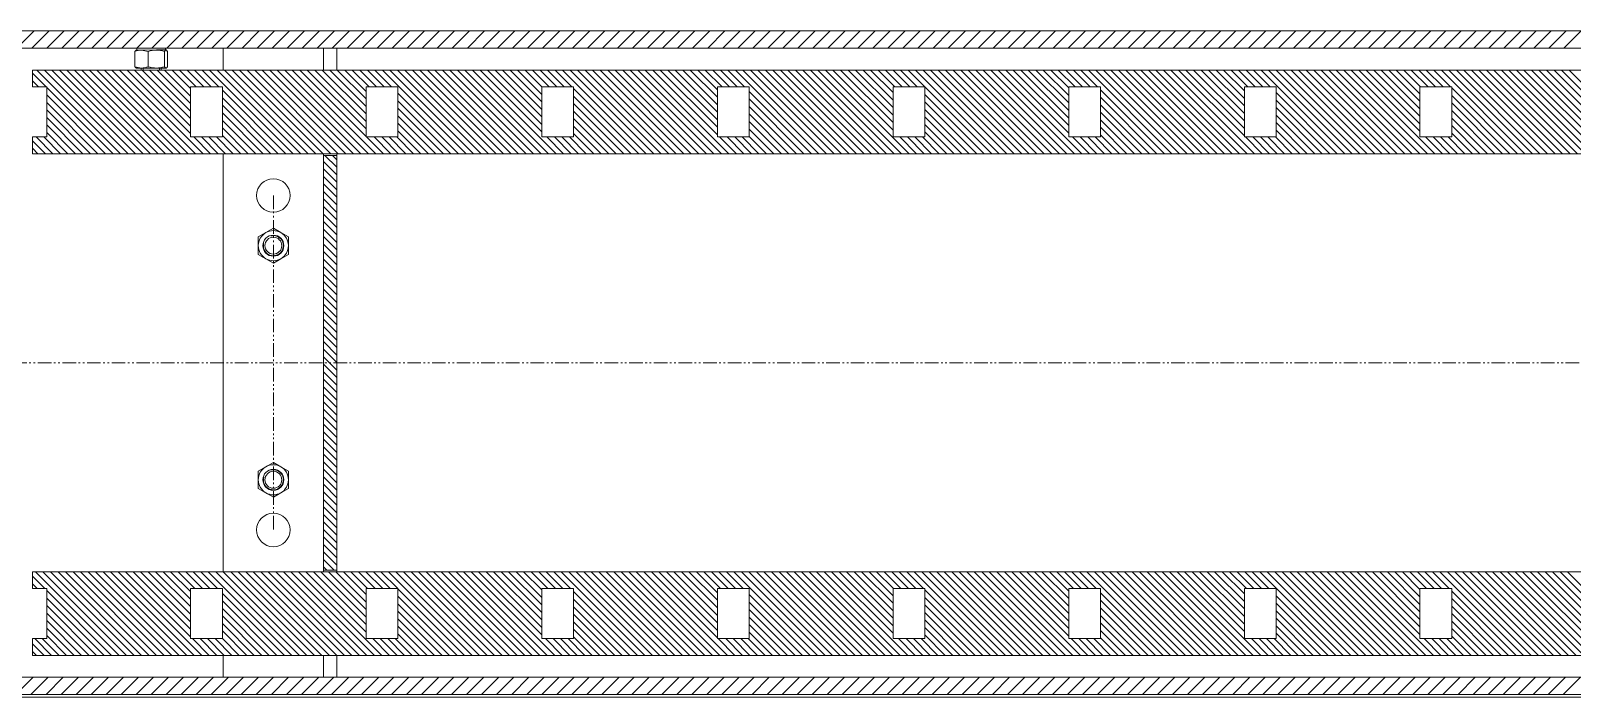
# Model space of a CAD drawing. Header units: millimetres. Extents: x 2179 to 44859, y 3478 to 159868.
# Drawn here: x 33066 to 33988, y 137388 to 137787 of the extents above; entities that cross this region are included whole.
import ezdxf

# ---------------------------------------------------------------- set-up
doc = ezdxf.new("R2010")
doc.units = ezdxf.units.MM
doc.linetypes.add('IMPORT-PHANTOM2', pattern=[14.732, 8.128, -1.524, 1.016, -1.524, 1.016, -1.524])
for name, color, linetype, lineweight in [('0-1', 7, 'IMPORT-PHANTOM2', 9), ('0-2', 7, 'Continuous', 9), ('2966-1_navrh dispozice stroju-HK_dwg-1', 7, 'Continuous', 9)]:
    doc.layers.add(name, color=color, linetype=linetype, lineweight=lineweight)

# ---------------------------------------------------------------- blocks, each defined once
blk = doc.blocks.new('2966-1_navrh dispozice stroju-HK_dwg__X1516-903091-1NP _ stroje - KOTVÍCÍ BODY')
at = {"layer": '0-2'}
for p, q in [((-14351.43, 17834.04), (-14361.78, 17844.39)), ((-14351.43, 17825.06), (-14361.78, 17835.41)), ((-14351.43, 17816.08), (-14361.78, 17826.43)), ((-14351.43, 17807.1), (-14361.78, 17817.45)), ((-14351.43, 17798.12), (-14361.78, 17808.47)), ((-14351.43, 17789.14), (-14361.78, 17799.49)), ((-14351.43, 17780.16), (-14361.78, 17790.51)), ((-14351.43, 17771.18), (-14361.78, 17781.53)), ((-14351.43, 17762.2), (-14361.78, 17772.55)), ((-14351.43, 17753.22), (-14361.78, 17763.57)), ((-14351.43, 17744.24), (-14361.78, 17754.59)), ((-14351.43, 17735.26), (-14361.78, 17745.61)), ((-14351.43, 17726.28), (-14361.78, 17736.63)), ((-14351.43, 17717.3), (-14361.78, 17727.65)), ((-14351.43, 17708.32), (-14361.78, 17718.67)), ((-14351.43, 17699.34), (-14361.78, 17709.69)), ((-14351.43, 17690.36), (-14361.78, 17700.71)), ((-14351.43, 17681.38), (-14361.78, 17691.73)), ((-14351.43, 17672.4), (-14361.78, 17682.75)), ((-14351.43, 17663.42), (-14361.78, 17673.77)), ((-14351.43, 17654.44), (-14361.78, 17664.79)), ((-14351.43, 17645.46), (-14361.78, 17655.81)), ((-14351.43, 17636.47), (-14361.78, 17646.82)), ((-14351.43, 17627.49), (-14361.78, 17637.84)), ((-14351.43, 17618.51), (-14361.78, 17628.86)), ((-14351.43, 17609.53), (-14361.78, 17619.88)), ((-14351.43, 17600.55), (-14361.78, 17610.9)), ((-14351.43, 17591.57), (-14361.78, 17601.92)), ((-14351.43, 17582.59), (-14361.78, 17592.94)), ((-14351.43, 17573.61), (-14361.78, 17583.96)), ((-14351.43, 17564.63), (-14361.78, 17574.98)), ((-14351.43, 17555.65), (-14361.78, 17566)), ((-14351.43, 17546.67), (-14361.78, 17557.02)), ((-14351.43, 17537.69), (-14361.78, 17548.04)), ((-14351.43, 17528.71), (-14361.78, 17539.06)), ((-14351.43, 17519.73), (-14361.78, 17530.08)), ((-14351.43, 17510.75), (-14361.78, 17521.1)), ((-14351.43, 17501.77), (-14361.78, 17512.12)), ((-14351.43, 17492.79), (-14361.78, 17503.14)), ((-14351.43, 17483.81), (-14361.78, 17494.16)), ((-14351.43, 17474.83), (-14361.78, 17485.18)), ((-14351.43, 17465.85), (-14361.78, 17476.2)), ((-14351.43, 17456.87), (-14361.78, 17467.22)), ((-14351.43, 17447.89), (-14361.78, 17458.24)), ((-14351.43, 17438.91), (-14361.78, 17449.26)), ((-14351.43, 17429.93), (-14361.78, 17440.28)), ((-14351.43, 17420.95), (-14361.78, 17431.3)), ((-14351.43, 17411.97), (-14361.78, 17422.32)), ((-14351.43, 17402.99), (-14361.78, 17413.34)), ((-14351.43, 17394.01), (-14361.78, 17404.36)), ((-14351.43, 17385.03), (-14361.78, 17395.38)), ((-14351.43, 17376.05), (-14361.78, 17386.4)), ((-14351.43, 17367.07), (-14361.78, 17377.42)), ((-14351.43, 17358.09), (-14361.78, 17368.44)), ((-14351.43, 17349.11), (-14361.78, 17359.46)), ((-14351.43, 17340.13), (-14361.78, 17350.48)), ((-14351.43, 17331.15), (-14361.78, 17341.5)), ((-14351.43, 17322.17), (-14361.78, 17332.52)), ((-14351.43, 17313.19), (-14361.78, 17323.54)), ((-14351.43, 17304.21), (-14361.78, 17314.56)), ((-14351.43, 17295.23), (-14361.78, 17305.58)), ((-14351.43, 17286.24), (-14361.78, 17296.59)), ((-14351.43, 17277.26), (-14361.78, 17287.61)), ((-14351.43, 17268.28), (-14361.78, 17278.63)), ((-14351.43, 17259.3), (-14361.78, 17269.65)), ((-14351.43, 17250.32), (-14361.78, 17260.67)), ((-14351.43, 17241.34), (-14361.78, 17251.69)), ((-14351.43, 17232.36), (-14361.78, 17242.71)), ((-14351.43, 17223.38), (-14361.78, 17233.73)), ((-14351.43, 17214.4), (-14361.78, 17224.75)), ((-14351.43, 17205.42), (-14361.78, 17215.77)), ((-14351.43, 17196.44), (-14361.78, 17206.79)), ((-14351.43, 17187.46), (-14361.78, 17197.81)), ((-14351.43, 17178.48), (-14361.78, 17188.83)), ((-14351.43, 17169.5), (-14361.78, 17179.85)), ((-14351.43, 17160.52), (-14361.78, 17170.87)), ((-14351.43, 17151.54), (-14361.78, 17161.89)), ((-14351.43, 17142.56), (-14361.78, 17152.91)), ((-14351.43, 17133.58), (-14361.78, 17143.93)), ((-14351.43, 17124.6), (-14361.78, 17134.95)), ((-14351.43, 17115.62), (-14361.78, 17125.97)), ((-14351.43, 17106.64), (-14361.78, 17116.99)), ((-14351.43, 17097.66), (-14361.78, 17108.01)), ((-14351.43, 17088.68), (-14361.78, 17099.03)), ((-14351.43, 17079.7), (-14361.78, 17090.05)), ((-14351.43, 17070.72), (-14361.78, 17081.07)), ((-14351.43, 17061.74), (-14361.78, 17072.09)), ((-14351.43, 17052.76), (-14361.78, 17063.11)), ((-14351.43, 17043.78), (-14361.78, 17054.13)), ((-14351.43, 17034.8), (-14361.78, 17045.15)), ((-14351.43, 17025.82), (-14361.78, 17036.17)), ((-14351.43, 17016.84), (-14361.78, 17027.19)), ((-14351.43, 17007.86), (-14361.78, 17018.21)), ((-14351.43, 16998.88), (-14361.78, 17009.23)), ((-14351.43, 16989.9), (-14361.78, 17000.25)), ((-14351.43, 16980.92), (-14361.78, 16991.27)), ((-14351.43, 16971.94), (-14361.78, 16982.29)), ((-14351.43, 16962.96), (-14361.78, 16973.31)), ((-14351.43, 16953.98), (-14361.78, 16964.33)), ((-14351.43, 16945), (-14361.78, 16955.35)), ((-14351.43, 16936.01), (-14361.78, 16946.36)), ((-14351.43, 16927.03), (-14361.78, 16937.38)), ((-14351.43, 16918.05), (-14361.78, 16928.4)), ((-14351.43, 16909.07), (-14361.78, 16919.42))]:
    blk.add_line(p, q, dxfattribs=at)
blk = doc.blocks.new('2966-1_navrh dispozice stroju-HK_dwg__X1517-903092-1NP _ stroje - KOTVÍCÍ BODY')
at = {"layer": '0-2'}
for p, q in [((-14738.02, 17834.48), (-14748.37, 17844.83)), ((-14738.02, 17825.5), (-14748.37, 17835.85)), ((-14738.02, 17816.52), (-14748.37, 17826.87)), ((-14738.02, 17807.54), (-14748.37, 17817.89)), ((-14738.02, 17798.56), (-14748.37, 17808.91)), ((-14738.02, 17789.58), (-14748.37, 17799.93)), ((-14738.02, 17780.6), (-14748.37, 17790.95)), ((-14738.02, 17771.61), (-14748.37, 17781.96)), ((-14738.02, 17762.63), (-14748.37, 17772.98)), ((-14738.02, 17753.65), (-14748.37, 17764)), ((-14738.02, 17744.67), (-14748.37, 17755.02)), ((-14738.02, 17735.69), (-14748.37, 17746.04)), ((-14738.02, 17726.71), (-14748.37, 17737.06)), ((-14738.02, 17717.73), (-14748.37, 17728.08)), ((-14738.02, 17708.75), (-14748.37, 17719.1)), ((-14738.02, 17699.77), (-14748.37, 17710.12)), ((-14738.02, 17690.79), (-14748.37, 17701.14)), ((-14738.02, 17681.81), (-14748.37, 17692.16)), ((-14738.02, 17672.83), (-14748.37, 17683.18)), ((-14738.02, 17663.85), (-14748.37, 17674.2)), ((-14738.02, 17654.87), (-14748.37, 17665.22)), ((-14738.02, 17645.89), (-14748.37, 17656.24)), ((-14738.02, 17636.91), (-14748.37, 17647.26)), ((-14738.02, 17627.93), (-14748.37, 17638.28)), ((-14738.02, 17618.95), (-14748.37, 17629.3)), ((-14738.02, 17609.97), (-14748.37, 17620.32)), ((-14738.02, 17600.99), (-14748.37, 17611.34)), ((-14738.02, 17592.01), (-14748.37, 17602.36)), ((-14738.02, 17583.03), (-14748.37, 17593.38)), ((-14738.02, 17574.05), (-14748.37, 17584.4)), ((-14738.02, 17565.07), (-14748.37, 17575.42)), ((-14738.02, 17556.09), (-14748.37, 17566.44)), ((-14738.02, 17547.11), (-14748.37, 17557.46)), ((-14738.02, 17538.13), (-14748.37, 17548.48)), ((-14738.02, 17529.15), (-14748.37, 17539.5)), ((-14738.02, 17520.17), (-14748.37, 17530.52)), ((-14738.02, 17511.19), (-14748.37, 17521.54)), ((-14738.02, 17502.21), (-14748.37, 17512.56)), ((-14738.02, 17493.23), (-14748.37, 17503.58)), ((-14738.02, 17484.25), (-14748.37, 17494.6)), ((-14738.02, 17475.27), (-14748.37, 17485.62)), ((-14738.02, 17466.29), (-14748.37, 17476.64)), ((-14738.02, 17457.31), (-14748.37, 17467.66)), ((-14738.02, 17448.33), (-14748.37, 17458.68)), ((-14738.02, 17439.35), (-14748.37, 17449.7)), ((-14738.02, 17430.37), (-14748.37, 17440.72)), ((-14738.02, 17421.38), (-14748.37, 17431.73)), ((-14738.02, 17412.4), (-14748.37, 17422.75)), ((-14738.02, 17403.42), (-14748.37, 17413.77)), ((-14738.02, 17394.44), (-14748.37, 17404.79)), ((-14738.02, 17385.46), (-14748.37, 17395.81)), ((-14738.02, 17376.48), (-14748.37, 17386.83)), ((-14738.02, 17367.5), (-14748.37, 17377.85)), ((-14738.02, 17358.52), (-14748.37, 17368.87)), ((-14738.02, 17349.54), (-14748.37, 17359.89)), ((-14738.02, 17340.56), (-14748.37, 17350.91)), ((-14738.02, 17331.58), (-14748.37, 17341.93)), ((-14738.02, 17322.6), (-14748.37, 17332.95)), ((-14738.02, 17313.62), (-14748.37, 17323.97)), ((-14738.02, 17304.64), (-14748.37, 17314.99)), ((-14738.02, 17295.66), (-14748.37, 17306.01)), ((-14738.02, 17286.68), (-14748.37, 17297.03)), ((-14738.02, 17277.7), (-14748.37, 17288.05)), ((-14738.02, 17268.72), (-14748.37, 17279.07)), ((-14738.02, 17259.74), (-14748.37, 17270.09)), ((-14738.02, 17250.76), (-14748.37, 17261.11)), ((-14738.02, 17241.78), (-14748.37, 17252.13)), ((-14738.02, 17232.8), (-14748.37, 17243.15)), ((-14738.02, 17223.82), (-14748.37, 17234.17)), ((-14738.02, 17214.84), (-14748.37, 17225.19)), ((-14738.02, 17205.86), (-14748.37, 17216.21)), ((-14738.02, 17196.88), (-14748.37, 17207.23)), ((-14738.02, 17187.9), (-14748.37, 17198.25)), ((-14738.02, 17178.92), (-14748.37, 17189.27)), ((-14738.02, 17169.94), (-14748.37, 17180.29)), ((-14738.02, 17160.96), (-14748.37, 17171.31)), ((-14738.02, 17151.98), (-14748.37, 17162.33)), ((-14738.02, 17143), (-14748.37, 17153.35)), ((-14738.02, 17134.02), (-14748.37, 17144.37)), ((-14738.02, 17125.04), (-14748.37, 17135.39)), ((-14738.02, 17116.06), (-14748.37, 17126.41)), ((-14738.02, 17107.08), (-14748.37, 17117.43)), ((-14738.02, 17098.1), (-14748.37, 17108.45)), ((-14738.02, 17089.12), (-14748.37, 17099.47)), ((-14738.02, 17080.14), (-14748.37, 17090.49)), ((-14738.02, 17071.15), (-14748.37, 17081.5)), ((-14738.02, 17062.17), (-14748.37, 17072.52)), ((-14738.02, 17053.19), (-14748.37, 17063.54)), ((-14738.02, 17044.21), (-14748.37, 17054.56)), ((-14738.02, 17035.23), (-14748.37, 17045.58)), ((-14738.02, 17026.25), (-14748.37, 17036.6)), ((-14738.02, 17017.27), (-14748.37, 17027.62)), ((-14738.02, 17008.29), (-14748.37, 17018.64)), ((-14738.02, 16999.31), (-14748.37, 17009.66)), ((-14738.02, 16990.33), (-14748.37, 17000.68)), ((-14738.02, 16981.35), (-14748.37, 16991.7)), ((-14738.02, 16972.37), (-14748.37, 16982.72)), ((-14738.02, 16963.39), (-14748.37, 16973.74)), ((-14738.02, 16954.41), (-14748.37, 16964.76)), ((-14738.02, 16945.43), (-14748.37, 16955.78)), ((-14738.02, 16936.45), (-14748.37, 16946.8)), ((-14738.02, 16927.47), (-14748.37, 16937.82)), ((-14738.02, 16918.49), (-14748.37, 16928.84)), ((-14738.02, 16909.51), (-14748.37, 16919.86))]:
    blk.add_line(p, q, dxfattribs=at)
blk = doc.blocks.new('2966-1_navrh dispozice stroju-HK_dwg__X1521-903096-1NP _ stroje - KOTVÍCÍ BODY')
at = {"layer": '0-2'}
for p, q in [((-14673.9, 17098.29), (-14671.25, 17100.95)), ((-14673.9, 17093.8), (-14666.76, 17100.95)), ((-14670.27, 17092.95), (-14662.27, 17100.95)), ((-14665.78, 17092.95), (-14657.78, 17100.95)), ((-14661.29, 17092.95), (-14653.29, 17100.95)), ((-14656.8, 17092.95), (-14648.8, 17100.95)), ((-14652.3, 17092.95), (-14644.3, 17100.95)), ((-14647.81, 17092.95), (-14639.81, 17100.95)), ((-14643.32, 17092.95), (-14635.32, 17100.95)), ((-14638.83, 17092.95), (-14630.83, 17100.95)), ((-14634.34, 17092.95), (-14626.34, 17100.95)), ((-14629.85, 17092.95), (-14621.85, 17100.95)), ((-14625.36, 17092.95), (-14617.36, 17100.95)), ((-14620.87, 17092.95), (-14612.87, 17100.95)), ((-14616.38, 17092.95), (-14608.38, 17100.95)), ((-14611.89, 17092.95), (-14603.89, 17100.95)), ((-14607.4, 17092.95), (-14599.4, 17100.95)), ((-14602.91, 17092.95), (-14594.91, 17100.95)), ((-14598.42, 17092.95), (-14590.42, 17100.95)), ((-14593.93, 17092.95), (-14585.93, 17100.95)), ((-14589.44, 17092.95), (-14581.44, 17100.95)), ((-14584.95, 17092.95), (-14576.95, 17100.95)), ((-14580.46, 17092.95), (-14572.46, 17100.95)), ((-14575.97, 17092.95), (-14567.97, 17100.95)), ((-14571.48, 17092.95), (-14563.48, 17100.95)), ((-14566.99, 17092.95), (-14558.99, 17100.95)), ((-14562.5, 17092.95), (-14554.5, 17100.95)), ((-14558.01, 17092.95), (-14550.01, 17100.95)), ((-14553.52, 17092.95), (-14545.52, 17100.95)), ((-14549.03, 17092.95), (-14541.03, 17100.95)), ((-14544.54, 17092.95), (-14536.54, 17100.95)), ((-14540.05, 17092.95), (-14532.05, 17100.95)), ((-14535.56, 17092.95), (-14527.56, 17100.95)), ((-14531.07, 17092.95), (-14523.07, 17100.95)), ((-14526.58, 17092.95), (-14518.58, 17100.95)), ((-14522.09, 17092.95), (-14514.09, 17100.95)), ((-14517.6, 17092.95), (-14509.6, 17100.95)), ((-14513.11, 17092.95), (-14505.11, 17100.95)), ((-14508.62, 17092.95), (-14500.62, 17100.95)), ((-14504.13, 17092.95), (-14496.13, 17100.95)), ((-14499.64, 17092.95), (-14491.64, 17100.95)), ((-14495.15, 17092.95), (-14487.15, 17100.95)), ((-14490.66, 17092.95), (-14482.66, 17100.95)), ((-14486.17, 17092.95), (-14478.17, 17100.95)), ((-14481.68, 17092.95), (-14473.68, 17100.95)), ((-14477.19, 17092.95), (-14469.19, 17100.95)), ((-14472.7, 17092.95), (-14464.7, 17100.95)), ((-14468.21, 17092.95), (-14460.21, 17100.95)), ((-14463.72, 17092.95), (-14455.72, 17100.95)), ((-14459.23, 17092.95), (-14451.23, 17100.95)), ((-14454.74, 17092.95), (-14446.74, 17100.95)), ((-14450.25, 17092.95), (-14442.25, 17100.95)), ((-14445.76, 17092.95), (-14437.76, 17100.95)), ((-14441.27, 17092.95), (-14433.27, 17100.95)), ((-14436.78, 17092.95), (-14428.78, 17100.95)), ((-14432.29, 17092.95), (-14425.9, 17099.34)), ((-14427.8, 17092.95), (-14425.9, 17094.85))]:
    blk.add_line(p, q, dxfattribs=at)
blk = doc.blocks.new('2966-1_navrh dispozice stroju-HK_dwg__X1528-903103-1NP _ stroje - KOTVÍCÍ BODY')
at = {"layer": '0-2'}
for p, q in [((-14424.9, 17809.78), (-14374.9, 17859.78)), ((-14424.9, 17805.29), (-14374.9, 17855.29)), ((-14424.9, 17836.72), (-14408.17, 17853.45)), ((-14424.9, 17832.23), (-14403.68, 17853.45)), ((-14424.9, 17827.74), (-14399.19, 17853.45)), ((-14424.9, 17823.25), (-14394.7, 17853.45)), ((-14424.9, 17818.76), (-14390.21, 17853.45)), ((-14424.9, 17814.27), (-14385.72, 17853.45)), ((-14424.9, 17800.8), (-14374.9, 17850.8)), ((-14424.9, 17796.31), (-14374.9, 17846.31)), ((-14424.9, 17791.82), (-14374.9, 17841.82)), ((-14424.9, 17787.33), (-14374.9, 17837.33)), ((-14424.9, 17782.84), (-14374.9, 17832.84)), ((-14424.9, 17778.35), (-14374.9, 17828.35)), ((-14424.9, 17773.86), (-14374.9, 17823.86)), ((-14424.9, 17769.36), (-14374.9, 17819.36)), ((-14424.9, 17764.87), (-14374.9, 17814.87)), ((-14424.9, 17760.38), (-14374.9, 17810.38)), ((-14413.35, 17767.45), (-14374.9, 17805.89)), ((-14408.86, 17767.45), (-14374.9, 17801.4)), ((-14404.37, 17767.45), (-14374.9, 17796.91)), ((-14399.88, 17767.45), (-14374.9, 17792.42)), ((-14395.39, 17767.45), (-14374.9, 17787.93)), ((-14390.9, 17767.45), (-14374.9, 17783.44)), ((-14386.41, 17767.45), (-14374.9, 17778.95)), ((-14384.9, 17764.46), (-14374.9, 17774.46)), ((-14384.9, 17759.97), (-14374.9, 17769.97)), ((-14424.9, 17755.89), (-14414.9, 17765.89)), ((-14424.9, 17751.4), (-14414.9, 17761.4)), ((-14384.9, 17755.48), (-14374.9, 17765.48)), ((-14384.9, 17750.99), (-14374.9, 17760.99)), ((-14424.9, 17746.91), (-14414.9, 17756.91)), ((-14424.9, 17706.5), (-14374.9, 17756.5)), ((-14424.9, 17742.42), (-14414.9, 17752.42)), ((-14424.9, 17702.01), (-14374.9, 17752.01)), ((-14424.9, 17737.93), (-14414.39, 17748.45)), ((-14424.9, 17733.44), (-14409.9, 17748.45)), ((-14424.9, 17728.95), (-14405.41, 17748.45)), ((-14424.9, 17724.46), (-14400.92, 17748.45)), ((-14424.9, 17719.97), (-14396.43, 17748.45)), ((-14424.9, 17715.48), (-14391.94, 17748.45)), ((-14424.9, 17710.99), (-14387.45, 17748.45)), ((-14424.9, 17697.52), (-14374.9, 17747.52)), ((-14424.9, 17693.03), (-14374.9, 17743.03)), ((-14424.9, 17688.54), (-14374.9, 17738.54)), ((-14424.9, 17684.05), (-14374.9, 17734.05)), ((-14424.9, 17679.56), (-14374.9, 17729.56)), ((-14424.9, 17675.07), (-14374.9, 17725.07)), ((-14424.9, 17670.58), (-14374.9, 17720.58)), ((-14424.9, 17666.09), (-14374.9, 17716.09)), ((-14424.9, 17661.6), (-14374.9, 17711.6)), ((-14424.9, 17657.11), (-14374.9, 17707.11)), ((-14424.9, 17652.62), (-14374.9, 17702.62)), ((-14410.58, 17662.45), (-14374.9, 17698.13)), ((-14406.09, 17662.45), (-14374.9, 17693.64)), ((-14401.6, 17662.45), (-14374.9, 17689.15)), ((-14397.11, 17662.45), (-14374.9, 17684.66)), ((-14392.62, 17662.45), (-14374.9, 17680.17)), ((-14388.13, 17662.45), (-14374.9, 17675.68)), ((-14384.9, 17661.19), (-14374.9, 17671.19)), ((-14384.9, 17656.7), (-14374.9, 17666.7)), ((-14424.9, 17648.13), (-14414.9, 17658.13)), ((-14384.9, 17652.21), (-14374.9, 17662.21)), ((-14384.9, 17647.72), (-14374.9, 17657.72)), ((-14424.9, 17643.64), (-14414.9, 17653.64)), ((-14424.9, 17603.23), (-14374.9, 17653.23)), ((-14424.9, 17639.15), (-14414.9, 17649.15)), ((-14424.9, 17598.74), (-14374.9, 17648.74)), ((-14424.9, 17634.66), (-14414.9, 17644.66)), ((-14424.9, 17594.25), (-14374.9, 17644.25)), ((-14424.9, 17630.17), (-14411.62, 17643.45)), ((-14424.9, 17625.68), (-14407.13, 17643.45)), ((-14424.9, 17621.19), (-14402.64, 17643.45)), ((-14424.9, 17616.7), (-14398.15, 17643.45)), ((-14424.9, 17612.21), (-14393.66, 17643.45)), ((-14424.9, 17607.72), (-14389.17, 17643.45)), ((-14424.9, 17589.76), (-14374.9, 17639.76)), ((-14424.9, 17585.27), (-14374.9, 17635.27)), ((-14424.9, 17580.78), (-14374.9, 17630.78)), ((-14424.9, 17576.29), (-14374.9, 17626.29)), ((-14424.9, 17571.8), (-14374.9, 17621.8)), ((-14424.9, 17567.31), (-14374.9, 17617.31)), ((-14424.9, 17562.82), (-14374.9, 17612.82)), ((-14424.9, 17558.33), (-14374.9, 17608.33)), ((-14424.9, 17553.84), (-14374.9, 17603.84)), ((-14424.9, 17549.35), (-14374.9, 17599.35)), ((-14412.31, 17557.45), (-14374.9, 17594.86)), ((-14407.82, 17557.45), (-14374.9, 17590.37)), ((-14403.33, 17557.45), (-14374.9, 17585.88)), ((-14398.84, 17557.45), (-14374.9, 17581.39)), ((-14394.35, 17557.45), (-14374.9, 17576.9)), ((-14389.86, 17557.45), (-14374.9, 17572.41)), ((-14385.37, 17557.45), (-14374.9, 17567.92)), ((-14424.9, 17544.86), (-14414.9, 17554.86)), ((-14384.9, 17553.43), (-14374.9, 17563.43)), ((-14384.9, 17548.94), (-14374.9, 17558.94)), ((-14384.9, 17544.45), (-14374.9, 17554.45)), ((-14424.9, 17540.37), (-14414.9, 17550.37)), ((-14424.9, 17535.88), (-14414.9, 17545.88)), ((-14424.9, 17495.47), (-14374.9, 17545.47)), ((-14384.9, 17539.96), (-14374.9, 17549.96)), ((-14424.9, 17531.39), (-14414.9, 17541.39)), ((-14424.9, 17490.98), (-14374.9, 17540.98)), ((-14424.9, 17526.9), (-14413.35, 17538.45)), ((-14424.9, 17522.41), (-14408.86, 17538.45)), ((-14424.9, 17517.92), (-14404.37, 17538.45)), ((-14424.9, 17513.43), (-14399.88, 17538.45)), ((-14424.9, 17508.94), (-14395.39, 17538.45)), ((-14424.9, 17504.45), (-14390.9, 17538.45)), ((-14424.9, 17499.96), (-14386.41, 17538.45)), ((-14424.9, 17486.49), (-14374.9, 17536.49)), ((-14424.9, 17482), (-14374.9, 17532)), ((-14424.9, 17477.51), (-14374.9, 17527.51)), ((-14424.9, 17473.02), (-14374.9, 17523.02)), ((-14424.9, 17468.53), (-14374.9, 17518.53)), ((-14424.9, 17464.04), (-14374.9, 17514.04)), ((-14424.9, 17459.55), (-14374.9, 17509.55)), ((-14424.9, 17455.06), (-14374.9, 17505.06)), ((-14424.9, 17450.57), (-14374.9, 17500.57)), ((-14424.9, 17446.08), (-14374.9, 17496.08)), ((-14414.04, 17452.45), (-14374.9, 17491.59)), ((-14409.55, 17452.45), (-14374.9, 17487.1)), ((-14405.06, 17452.45), (-14374.9, 17482.61)), ((-14400.57, 17452.45), (-14374.9, 17478.12)), ((-14396.08, 17452.45), (-14374.9, 17473.63)), ((-14391.59, 17452.45), (-14374.9, 17469.14)), ((-14387.1, 17452.45), (-14374.9, 17464.64)), ((-14384.9, 17450.15), (-14374.9, 17460.15)), ((-14384.9, 17445.66), (-14374.9, 17455.66)), ((-14424.9, 17441.59), (-14414.9, 17451.59)), ((-14424.9, 17437.1), (-14414.9, 17447.1)), ((-14384.9, 17441.17), (-14374.9, 17451.17)), ((-14384.9, 17436.68), (-14374.9, 17446.68)), ((-14424.9, 17432.61), (-14414.9, 17442.61)), ((-14424.9, 17392.19), (-14374.9, 17442.19)), ((-14424.9, 17428.12), (-14414.9, 17438.12)), ((-14424.9, 17387.7), (-14374.9, 17437.7)), ((-14424.9, 17423.63), (-14414.9, 17433.63)), ((-14424.9, 17419.14), (-14410.59, 17433.45)), ((-14424.9, 17414.64), (-14406.1, 17433.45)), ((-14424.9, 17410.15), (-14401.61, 17433.45)), ((-14424.9, 17405.66), (-14397.12, 17433.45)), ((-14424.9, 17401.17), (-14392.63, 17433.45)), ((-14424.9, 17396.68), (-14388.14, 17433.45)), ((-14424.9, 17383.21), (-14374.9, 17433.21)), ((-14424.9, 17378.72), (-14374.9, 17428.72)), ((-14424.9, 17374.23), (-14374.9, 17424.23)), ((-14424.9, 17369.74), (-14374.9, 17419.74)), ((-14424.9, 17365.25), (-14374.9, 17415.25)), ((-14424.9, 17360.76), (-14374.9, 17410.76)), ((-14424.9, 17356.27), (-14374.9, 17406.27)), ((-14424.9, 17351.78), (-14374.9, 17401.78)), ((-14424.9, 17347.29), (-14374.9, 17397.29)), ((-14424.9, 17342.8), (-14374.9, 17392.8)), ((-14424.9, 17338.31), (-14374.9, 17388.31)), ((-14411.28, 17347.45), (-14374.9, 17383.82)), ((-14406.79, 17347.45), (-14374.9, 17379.33)), ((-14402.3, 17347.45), (-14374.9, 17374.84)), ((-14397.8, 17347.45), (-14374.9, 17370.35)), ((-14393.31, 17347.45), (-14374.9, 17365.86)), ((-14388.82, 17347.45), (-14374.9, 17361.37)), ((-14384.9, 17346.88), (-14374.9, 17356.88)), ((-14384.9, 17342.39), (-14374.9, 17352.39)), ((-14424.9, 17333.82), (-14414.9, 17343.82)), ((-14384.9, 17337.9), (-14374.9, 17347.9)), ((-14384.9, 17333.41), (-14374.9, 17343.41)), ((-14424.9, 17329.33), (-14414.9, 17339.33)), ((-14424.9, 17324.84), (-14414.9, 17334.84)), ((-14424.9, 17284.43), (-14374.9, 17334.43)), ((-14384.9, 17328.92), (-14374.9, 17338.92)), ((-14424.9, 17320.35), (-14414.9, 17330.35)), ((-14424.9, 17279.94), (-14374.9, 17329.94)), ((-14424.9, 17315.86), (-14412.31, 17328.45)), ((-14424.9, 17311.37), (-14407.82, 17328.45)), ((-14424.9, 17306.88), (-14403.33, 17328.45)), ((-14424.9, 17302.39), (-14398.84, 17328.45)), ((-14424.9, 17297.9), (-14394.35, 17328.45)), ((-14424.9, 17293.41), (-14389.86, 17328.45)), ((-14424.9, 17288.92), (-14385.37, 17328.45)), ((-14424.9, 17275.45), (-14374.9, 17325.45)), ((-14424.9, 17270.96), (-14374.9, 17320.96)), ((-14424.9, 17266.47), (-14374.9, 17316.47)), ((-14424.9, 17261.98), (-14374.9, 17311.98)), ((-14424.9, 17257.49), (-14374.9, 17307.49)), ((-14424.9, 17253), (-14374.9, 17303)), ((-14424.9, 17248.51), (-14374.9, 17298.51)), ((-14424.9, 17244.02), (-14374.9, 17294.02)), ((-14424.9, 17239.53), (-14374.9, 17289.53)), ((-14424.9, 17235.04), (-14374.9, 17285.04)), ((-14413, 17242.45), (-14374.9, 17280.55)), ((-14408.51, 17242.45), (-14374.9, 17276.06)), ((-14404.02, 17242.45), (-14374.9, 17271.57)), ((-14399.53, 17242.45), (-14374.9, 17267.08)), ((-14395.04, 17242.45), (-14374.9, 17262.59)), ((-14390.55, 17242.45), (-14374.9, 17258.1)), ((-14386.06, 17242.45), (-14374.9, 17253.61)), ((-14384.9, 17239.12), (-14374.9, 17249.12)), ((-14384.9, 17234.63), (-14374.9, 17244.63)), ((-14424.9, 17230.55), (-14414.9, 17240.55)), ((-14424.9, 17226.06), (-14414.9, 17236.06)), ((-14384.9, 17230.14), (-14374.9, 17240.14)), ((-14384.9, 17225.65), (-14374.9, 17235.65)), ((-14424.9, 17221.57), (-14414.9, 17231.57)), ((-14424.9, 17181.16), (-14374.9, 17231.16)), ((-14424.9, 17217.08), (-14414.9, 17227.08)), ((-14424.9, 17176.67), (-14374.9, 17226.67)), ((-14424.9, 17212.59), (-14414.04, 17223.45)), ((-14424.9, 17208.1), (-14409.55, 17223.45)), ((-14424.9, 17203.61), (-14405.06, 17223.45)), ((-14424.9, 17199.12), (-14400.57, 17223.45)), ((-14424.9, 17194.63), (-14396.08, 17223.45)), ((-14424.9, 17190.14), (-14391.59, 17223.45)), ((-14424.9, 17185.65), (-14387.1, 17223.45)), ((-14424.9, 17172.18), (-14374.9, 17222.18)), ((-14424.9, 17167.69), (-14374.9, 17217.69)), ((-14424.9, 17163.2), (-14374.9, 17213.2)), ((-14424.9, 17158.71), (-14374.9, 17208.71)), ((-14424.9, 17154.22), (-14374.9, 17204.22)), ((-14424.9, 17149.73), (-14374.9, 17199.73)), ((-14424.9, 17145.24), (-14374.9, 17195.24)), ((-14424.9, 17140.75), (-14374.9, 17190.75)), ((-14424.9, 17136.26), (-14374.9, 17186.26)), ((-14424.9, 17131.77), (-14374.9, 17181.77)), ((-14414.73, 17137.45), (-14374.9, 17177.28)), ((-14410.24, 17137.45), (-14374.9, 17172.79)), ((-14405.75, 17137.45), (-14374.9, 17168.3)), ((-14401.26, 17137.45), (-14374.9, 17163.81)), ((-14396.77, 17137.45), (-14374.9, 17159.32)), ((-14392.28, 17137.45), (-14374.9, 17154.83)), ((-14387.79, 17137.45), (-14374.9, 17150.34)), ((-14384.9, 17135.85), (-14374.9, 17145.85)), ((-14384.9, 17131.36), (-14374.9, 17141.36)), ((-14424.9, 17127.28), (-14414.9, 17137.28)), ((-14424.9, 17122.79), (-14414.9, 17132.79)), ((-14384.9, 17126.87), (-14374.9, 17136.87)), ((-14384.9, 17122.38), (-14374.9, 17132.38)), ((-14424.9, 17118.3), (-14414.9, 17128.3)), ((-14424.9, 17077.89), (-14374.9, 17127.89)), ((-14424.9, 17113.81), (-14414.9, 17123.81)), ((-14424.9, 17073.4), (-14374.9, 17123.4)), ((-14424.9, 17109.32), (-14414.9, 17119.32)), ((-14424.9, 17068.91), (-14374.9, 17118.91)), ((-14424.9, 17104.83), (-14411.28, 17118.45)), ((-14424.9, 17100.34), (-14406.79, 17118.45)), ((-14424.9, 17095.85), (-14402.3, 17118.45)), ((-14424.9, 17091.36), (-14397.81, 17118.45)), ((-14424.9, 17086.87), (-14393.32, 17118.45)), ((-14424.9, 17082.38), (-14388.83, 17118.45)), ((-14424.9, 17064.41), (-14374.9, 17114.41)), ((-14424.9, 17059.92), (-14374.9, 17109.92)), ((-14424.9, 17055.43), (-14374.9, 17105.43)), ((-14424.9, 17050.94), (-14374.9, 17100.94)), ((-14424.9, 17046.45), (-14374.9, 17096.45)), ((-14424.9, 17041.96), (-14374.9, 17091.96)), ((-14424.9, 17037.47), (-14374.9, 17087.47)), ((-14424.9, 17032.98), (-14374.9, 17082.98)), ((-14424.9, 17028.49), (-14374.9, 17078.49)), ((-14424.9, 17024), (-14374.9, 17074)), ((-14411.97, 17032.45), (-14374.9, 17069.51)), ((-14407.48, 17032.45), (-14374.9, 17065.02)), ((-14402.99, 17032.45), (-14374.9, 17060.53)), ((-14398.5, 17032.45), (-14374.9, 17056.04)), ((-14394.01, 17032.45), (-14374.9, 17051.55)), ((-14389.52, 17032.45), (-14374.9, 17047.06)), ((-14385.03, 17032.45), (-14374.9, 17042.57)), ((-14424.9, 17019.51), (-14414.9, 17029.51)), ((-14384.9, 17028.08), (-14374.9, 17038.08)), ((-14384.9, 17023.59), (-14374.9, 17033.59)), ((-14384.9, 17019.1), (-14374.9, 17029.1)), ((-14424.9, 17015.02), (-14414.9, 17025.02)), ((-14424.9, 17010.53), (-14414.9, 17020.53)), ((-14424.9, 16970.12), (-14374.9, 17020.12)), ((-14384.9, 17014.61), (-14374.9, 17024.61)), ((-14424.9, 17006.04), (-14414.9, 17016.04)), ((-14424.9, 16965.63), (-14374.9, 17015.63)), ((-14424.9, 17001.55), (-14413.01, 17013.45)), ((-14424.9, 16997.06), (-14408.52, 17013.45)), ((-14424.9, 16992.57), (-14404.03, 17013.45)), ((-14424.9, 16988.08), (-14399.54, 17013.45)), ((-14424.9, 16983.59), (-14395.05, 17013.45)), ((-14424.9, 16979.1), (-14390.56, 17013.45)), ((-14424.9, 16974.61), (-14386.07, 17013.45)), ((-14424.9, 16961.14), (-14374.9, 17011.14)), ((-14424.9, 16956.65), (-14374.9, 17006.65)), ((-14424.9, 16952.16), (-14374.9, 17002.16)), ((-14424.9, 16947.67), (-14374.9, 16997.67)), ((-14424.9, 16943.18), (-14374.9, 16993.18)), ((-14424.9, 16938.69), (-14374.9, 16988.69)), ((-14424.9, 16934.2), (-14374.9, 16984.2)), ((-14424.9, 16929.71), (-14374.9, 16979.71)), ((-14424.9, 16925.22), (-14374.9, 16975.22)), ((-14424.9, 16920.73), (-14374.9, 16970.73)), ((-14413.69, 16927.45), (-14374.9, 16966.24)), ((-14409.2, 16927.45), (-14374.9, 16961.75)), ((-14404.71, 16927.45), (-14374.9, 16957.26)), ((-14400.22, 16927.45), (-14374.9, 16952.77)), ((-14395.73, 16927.45), (-14374.9, 16948.28)), ((-14391.24, 16927.45), (-14374.9, 16943.79)), ((-14386.75, 16927.45), (-14374.9, 16939.3)), ((-14384.9, 16924.81), (-14374.9, 16934.81)), ((-14384.9, 16920.32), (-14374.9, 16930.32)), ((-14422.19, 16918.95), (-14414.9, 16926.24)), ((-14417.7, 16918.95), (-14414.9, 16921.75)), ((-14381.78, 16918.95), (-14374.9, 16925.83)), ((-14377.29, 16918.95), (-14374.9, 16921.34))]:
    blk.add_line(p, q, dxfattribs=at)
blk = doc.blocks.new('2966-1_navrh dispozice stroju-HK_dwg__X1530-903105-1NP _ stroje - KOTVÍCÍ BODY')
at = {"layer": '0-2'}
for p, q in [((-14724.9, 17810.61), (-14674.9, 17860.61)), ((-14724.9, 17806.12), (-14674.9, 17856.12)), ((-14724.9, 17837.56), (-14709.01, 17853.45)), ((-14724.9, 17833.07), (-14704.52, 17853.45)), ((-14724.9, 17828.58), (-14700.03, 17853.45)), ((-14724.9, 17824.09), (-14695.54, 17853.45)), ((-14724.9, 17819.59), (-14691.05, 17853.45)), ((-14724.9, 17815.1), (-14686.56, 17853.45)), ((-14724.9, 17801.63), (-14674.9, 17851.63)), ((-14724.9, 17797.14), (-14674.9, 17847.14)), ((-14724.9, 17792.65), (-14674.9, 17842.65)), ((-14724.9, 17788.16), (-14674.9, 17838.16)), ((-14724.9, 17783.67), (-14674.9, 17833.67)), ((-14724.9, 17779.18), (-14674.9, 17829.18)), ((-14724.9, 17774.69), (-14674.9, 17824.69)), ((-14724.9, 17770.2), (-14674.9, 17820.2)), ((-14724.9, 17765.71), (-14674.9, 17815.71)), ((-14724.9, 17761.22), (-14674.9, 17811.22)), ((-14714.19, 17767.45), (-14674.9, 17806.73)), ((-14709.7, 17767.45), (-14674.9, 17802.24)), ((-14705.21, 17767.45), (-14674.9, 17797.75)), ((-14700.72, 17767.45), (-14674.9, 17793.26)), ((-14696.23, 17767.45), (-14674.9, 17788.77)), ((-14691.74, 17767.45), (-14674.9, 17784.28)), ((-14687.25, 17767.45), (-14674.9, 17779.79)), ((-14724.9, 17756.73), (-14714.9, 17766.73)), ((-14684.9, 17765.3), (-14674.9, 17775.3)), ((-14684.9, 17760.81), (-14674.9, 17770.81)), ((-14684.9, 17756.32), (-14674.9, 17766.32)), ((-14724.9, 17752.24), (-14714.9, 17762.24)), ((-14724.9, 17747.75), (-14714.9, 17757.75)), ((-14724.9, 17707.34), (-14674.9, 17757.34)), ((-14684.9, 17751.83), (-14674.9, 17761.83)), ((-14724.9, 17743.26), (-14714.9, 17753.26)), ((-14724.9, 17702.85), (-14674.9, 17752.85)), ((-14724.9, 17738.77), (-14714.9, 17748.77)), ((-14724.9, 17734.28), (-14710.74, 17748.45)), ((-14724.9, 17729.79), (-14706.25, 17748.45)), ((-14724.9, 17725.3), (-14701.76, 17748.45)), ((-14724.9, 17720.81), (-14697.26, 17748.45)), ((-14724.9, 17716.32), (-14692.77, 17748.45)), ((-14724.9, 17711.83), (-14688.28, 17748.45)), ((-14724.9, 17698.36), (-14674.9, 17748.36)), ((-14724.9, 17693.87), (-14674.9, 17743.87)), ((-14724.9, 17689.38), (-14674.9, 17739.38)), ((-14724.9, 17684.89), (-14674.9, 17734.89)), ((-14724.9, 17680.4), (-14674.9, 17730.4)), ((-14724.9, 17675.91), (-14674.9, 17725.91)), ((-14724.9, 17671.42), (-14674.9, 17721.42)), ((-14724.9, 17666.93), (-14674.9, 17716.93)), ((-14724.9, 17662.44), (-14674.9, 17712.44)), ((-14724.9, 17657.95), (-14674.9, 17707.95)), ((-14724.9, 17653.46), (-14674.9, 17703.46)), ((-14711.42, 17662.45), (-14674.9, 17698.97)), ((-14706.93, 17662.45), (-14674.9, 17694.48)), ((-14702.44, 17662.45), (-14674.9, 17689.99)), ((-14697.95, 17662.45), (-14674.9, 17685.5)), ((-14693.46, 17662.45), (-14674.9, 17681.01)), ((-14688.97, 17662.45), (-14674.9, 17676.52)), ((-14684.9, 17662.03), (-14674.9, 17672.03)), ((-14684.9, 17657.54), (-14674.9, 17667.54)), ((-14724.9, 17648.97), (-14714.9, 17658.97)), ((-14684.9, 17653.05), (-14674.9, 17663.05)), ((-14684.9, 17648.56), (-14674.9, 17658.56)), ((-14724.9, 17644.48), (-14714.9, 17654.48)), ((-14724.9, 17639.99), (-14714.9, 17649.99)), ((-14724.9, 17599.58), (-14674.9, 17649.58)), ((-14684.9, 17644.07), (-14674.9, 17654.07)), ((-14724.9, 17635.5), (-14714.9, 17645.5)), ((-14724.9, 17595.09), (-14674.9, 17645.09)), ((-14724.9, 17631.01), (-14712.46, 17643.45)), ((-14724.9, 17626.52), (-14707.97, 17643.45)), ((-14724.9, 17622.03), (-14703.48, 17643.45)), ((-14724.9, 17617.54), (-14698.99, 17643.45)), ((-14724.9, 17613.05), (-14694.5, 17643.45)), ((-14724.9, 17608.56), (-14690.01, 17643.45)), ((-14724.9, 17604.07), (-14685.52, 17643.45)), ((-14724.9, 17590.6), (-14674.9, 17640.6)), ((-14724.9, 17586.11), (-14674.9, 17636.11)), ((-14724.9, 17581.62), (-14674.9, 17631.62)), ((-14724.9, 17577.13), (-14674.9, 17627.13)), ((-14724.9, 17572.64), (-14674.9, 17622.64)), ((-14724.9, 17568.15), (-14674.9, 17618.15)), ((-14724.9, 17563.66), (-14674.9, 17613.66)), ((-14724.9, 17559.17), (-14674.9, 17609.17)), ((-14724.9, 17554.68), (-14674.9, 17604.68)), ((-14724.9, 17550.19), (-14674.9, 17600.19)), ((-14713.15, 17557.45), (-14674.9, 17595.7)), ((-14708.66, 17557.45), (-14674.9, 17591.21)), ((-14704.17, 17557.45), (-14674.9, 17586.72)), ((-14699.68, 17557.45), (-14674.9, 17582.23)), ((-14695.19, 17557.45), (-14674.9, 17577.74)), ((-14690.7, 17557.45), (-14674.9, 17573.25)), ((-14686.21, 17557.45), (-14674.9, 17568.76)), ((-14684.9, 17554.27), (-14674.9, 17564.27)), ((-14724.9, 17545.7), (-14714.9, 17555.7)), ((-14684.9, 17549.78), (-14674.9, 17559.78)), ((-14684.9, 17545.29), (-14674.9, 17555.29)), ((-14724.9, 17541.21), (-14714.9, 17551.21)), ((-14724.9, 17536.72), (-14714.9, 17546.72)), ((-14724.9, 17496.31), (-14674.9, 17546.31)), ((-14684.9, 17540.8), (-14674.9, 17550.8)), ((-14724.9, 17532.23), (-14714.9, 17542.23)), ((-14724.9, 17491.82), (-14674.9, 17541.82)), ((-14724.9, 17527.74), (-14714.19, 17538.45)), ((-14724.9, 17523.25), (-14709.7, 17538.45)), ((-14724.9, 17518.76), (-14705.21, 17538.45)), ((-14724.9, 17514.27), (-14700.72, 17538.45)), ((-14724.9, 17509.78), (-14696.23, 17538.45)), ((-14724.9, 17505.29), (-14691.74, 17538.45)), ((-14724.9, 17500.8), (-14687.25, 17538.45)), ((-14724.9, 17487.33), (-14674.9, 17537.33)), ((-14724.9, 17482.84), (-14674.9, 17532.84)), ((-14724.9, 17478.35), (-14674.9, 17528.35)), ((-14724.9, 17473.86), (-14674.9, 17523.86)), ((-14724.9, 17469.36), (-14674.9, 17519.36)), ((-14724.9, 17464.87), (-14674.9, 17514.87)), ((-14724.9, 17460.38), (-14674.9, 17510.38)), ((-14724.9, 17455.89), (-14674.9, 17505.89)), ((-14724.9, 17451.4), (-14674.9, 17501.4)), ((-14724.9, 17446.91), (-14674.9, 17496.91)), ((-14710.39, 17452.45), (-14674.9, 17487.93)), ((-14705.9, 17452.45), (-14674.9, 17483.44)), ((-14701.41, 17452.45), (-14674.9, 17478.95)), ((-14696.92, 17452.45), (-14674.9, 17474.46)), ((-14692.43, 17452.45), (-14674.9, 17469.97)), ((-14687.94, 17452.45), (-14674.9, 17465.48)), ((-14684.9, 17450.99), (-14674.9, 17460.99)), ((-14684.9, 17446.5), (-14674.9, 17456.5)), ((-14724.9, 17437.93), (-14714.9, 17447.93)), ((-14684.9, 17442.01), (-14674.9, 17452.01)), ((-14684.9, 17437.52), (-14674.9, 17447.52)), ((-14724.9, 17433.44), (-14714.9, 17443.44)), ((-14724.9, 17393.03), (-14674.9, 17443.03)), ((-14724.9, 17428.95), (-14714.9, 17438.95)), ((-14724.9, 17388.54), (-14674.9, 17438.54)), ((-14724.9, 17424.46), (-14714.9, 17434.46)), ((-14724.9, 17384.05), (-14674.9, 17434.05)), ((-14724.9, 17419.97), (-14711.43, 17433.45)), ((-14724.9, 17415.48), (-14706.94, 17433.45)), ((-14724.9, 17410.99), (-14702.45, 17433.45)), ((-14724.9, 17406.5), (-14697.96, 17433.45)), ((-14724.9, 17402.01), (-14693.47, 17433.45)), ((-14724.9, 17397.52), (-14688.98, 17433.45)), ((-14724.9, 17379.56), (-14674.9, 17429.56)), ((-14724.9, 17375.07), (-14674.9, 17425.07)), ((-14724.9, 17370.58), (-14674.9, 17420.58)), ((-14724.9, 17366.09), (-14674.9, 17416.09)), ((-14724.9, 17361.6), (-14674.9, 17411.6)), ((-14724.9, 17357.11), (-14674.9, 17407.11)), ((-14724.9, 17352.62), (-14674.9, 17402.62)), ((-14724.9, 17348.13), (-14674.9, 17398.13)), ((-14724.9, 17343.64), (-14674.9, 17393.64)), ((-14724.9, 17339.15), (-14674.9, 17389.15)), ((-14712.11, 17347.45), (-14674.9, 17384.66)), ((-14707.62, 17347.45), (-14674.9, 17380.17)), ((-14703.13, 17347.45), (-14674.9, 17375.68)), ((-14698.64, 17347.45), (-14674.9, 17371.19)), ((-14694.15, 17347.45), (-14674.9, 17366.7)), ((-14689.66, 17347.45), (-14674.9, 17362.21)), ((-14685.17, 17347.45), (-14674.9, 17357.72)), ((-14684.9, 17343.23), (-14674.9, 17353.23)), ((-14724.9, 17334.66), (-14714.9, 17344.66)), ((-14684.9, 17338.74), (-14674.9, 17348.74)), ((-14684.9, 17334.25), (-14674.9, 17344.25)), ((-14724.9, 17330.17), (-14714.9, 17340.17)), ((-14724.9, 17325.68), (-14714.9, 17335.68)), ((-14724.9, 17285.27), (-14674.9, 17335.27)), ((-14684.9, 17329.76), (-14674.9, 17339.76)), ((-14724.9, 17321.19), (-14714.9, 17331.19)), ((-14724.9, 17280.78), (-14674.9, 17330.78)), ((-14724.9, 17316.7), (-14713.15, 17328.45)), ((-14724.9, 17312.21), (-14708.66, 17328.45)), ((-14724.9, 17307.72), (-14704.17, 17328.45)), ((-14724.9, 17303.23), (-14699.68, 17328.45)), ((-14724.9, 17298.74), (-14695.19, 17328.45)), ((-14724.9, 17294.25), (-14690.7, 17328.45)), ((-14724.9, 17289.76), (-14686.21, 17328.45)), ((-14724.9, 17276.29), (-14674.9, 17326.29)), ((-14724.9, 17271.8), (-14674.9, 17321.8)), ((-14724.9, 17267.31), (-14674.9, 17317.31)), ((-14724.9, 17262.82), (-14674.9, 17312.82)), ((-14724.9, 17258.33), (-14674.9, 17308.33)), ((-14724.9, 17253.84), (-14674.9, 17303.84)), ((-14724.9, 17249.35), (-14674.9, 17299.35)), ((-14724.9, 17244.86), (-14674.9, 17294.86)), ((-14724.9, 17240.37), (-14674.9, 17290.37)), ((-14724.9, 17235.88), (-14674.9, 17285.88)), ((-14713.84, 17242.45), (-14674.9, 17281.39)), ((-14709.35, 17242.45), (-14674.9, 17276.9)), ((-14704.86, 17242.45), (-14674.9, 17272.41)), ((-14700.37, 17242.45), (-14674.9, 17267.92)), ((-14695.88, 17242.45), (-14674.9, 17263.43)), ((-14691.39, 17242.45), (-14674.9, 17258.94)), ((-14686.9, 17242.45), (-14674.9, 17254.45)), ((-14724.9, 17231.39), (-14714.9, 17241.39)), ((-14684.9, 17239.96), (-14674.9, 17249.96)), ((-14684.9, 17235.47), (-14674.9, 17245.47)), ((-14724.9, 17226.9), (-14714.9, 17236.9)), ((-14724.9, 17222.41), (-14714.9, 17232.41)), ((-14724.9, 17182), (-14674.9, 17232)), ((-14684.9, 17230.98), (-14674.9, 17240.98)), ((-14684.9, 17226.49), (-14674.9, 17236.49)), ((-14724.9, 17217.92), (-14714.9, 17227.92)), ((-14724.9, 17177.51), (-14674.9, 17227.51)), ((-14724.9, 17213.43), (-14714.88, 17223.45)), ((-14724.9, 17208.94), (-14710.39, 17223.45)), ((-14724.9, 17204.45), (-14705.9, 17223.45)), ((-14724.9, 17199.96), (-14701.41, 17223.45)), ((-14724.9, 17195.47), (-14696.92, 17223.45)), ((-14724.9, 17190.98), (-14692.43, 17223.45)), ((-14724.9, 17186.49), (-14687.94, 17223.45)), ((-14724.9, 17173.02), (-14674.9, 17223.02)), ((-14724.9, 17168.53), (-14674.9, 17218.53)), ((-14724.9, 17164.04), (-14674.9, 17214.04)), ((-14724.9, 17159.55), (-14674.9, 17209.55)), ((-14724.9, 17155.06), (-14674.9, 17205.06)), ((-14724.9, 17150.57), (-14674.9, 17200.57)), ((-14724.9, 17146.08), (-14674.9, 17196.08)), ((-14724.9, 17141.59), (-14674.9, 17191.59)), ((-14724.9, 17137.1), (-14674.9, 17187.1)), ((-14724.9, 17132.61), (-14674.9, 17182.61)), ((-14724.9, 17128.12), (-14674.9, 17178.12)), ((-14711.08, 17137.45), (-14674.9, 17173.63)), ((-14706.59, 17137.45), (-14674.9, 17169.14)), ((-14702.1, 17137.45), (-14674.9, 17164.64)), ((-14697.61, 17137.45), (-14674.9, 17160.15)), ((-14693.12, 17137.45), (-14674.9, 17155.66)), ((-14688.63, 17137.45), (-14674.9, 17151.17)), ((-14684.9, 17136.68), (-14674.9, 17146.68)), ((-14684.9, 17132.19), (-14674.9, 17142.19)), ((-14724.9, 17123.63), (-14714.9, 17133.63)), ((-14684.9, 17127.7), (-14674.9, 17137.7)), ((-14684.9, 17123.21), (-14674.9, 17133.21)), ((-14724.9, 17119.14), (-14714.9, 17129.14)), ((-14724.9, 17114.64), (-14714.9, 17124.64)), ((-14724.9, 17074.23), (-14674.9, 17124.23)), ((-14684.9, 17118.72), (-14674.9, 17128.72)), ((-14724.9, 17110.15), (-14714.9, 17120.15)), ((-14724.9, 17069.74), (-14674.9, 17119.74)), ((-14724.9, 17105.66), (-14712.12, 17118.45)), ((-14724.9, 17101.17), (-14707.63, 17118.45)), ((-14724.9, 17096.68), (-14703.14, 17118.45)), ((-14724.9, 17092.19), (-14698.65, 17118.45)), ((-14724.9, 17087.7), (-14694.16, 17118.45)), ((-14724.9, 17083.21), (-14689.67, 17118.45)), ((-14724.9, 17078.72), (-14685.18, 17118.45)), ((-14724.9, 17065.25), (-14674.9, 17115.25)), ((-14724.9, 17060.76), (-14674.9, 17110.76)), ((-14724.9, 17056.27), (-14674.9, 17106.27)), ((-14724.9, 17051.78), (-14674.9, 17101.78)), ((-14724.9, 17047.29), (-14674.9, 17097.29)), ((-14724.9, 17042.8), (-14674.9, 17092.8)), ((-14724.9, 17038.31), (-14674.9, 17088.31)), ((-14724.9, 17033.82), (-14674.9, 17083.82)), ((-14724.9, 17029.33), (-14674.9, 17079.33)), ((-14724.9, 17024.84), (-14674.9, 17074.84)), ((-14712.8, 17032.45), (-14674.9, 17070.35)), ((-14708.31, 17032.45), (-14674.9, 17065.86)), ((-14703.82, 17032.45), (-14674.9, 17061.37)), ((-14699.33, 17032.45), (-14674.9, 17056.88)), ((-14694.84, 17032.45), (-14674.9, 17052.39)), ((-14690.35, 17032.45), (-14674.9, 17047.9)), ((-14685.86, 17032.45), (-14674.9, 17043.41)), ((-14684.9, 17028.92), (-14674.9, 17038.92)), ((-14724.9, 17020.35), (-14714.9, 17030.35)), ((-14684.9, 17024.43), (-14674.9, 17034.43)), ((-14684.9, 17019.94), (-14674.9, 17029.94)), ((-14724.9, 17015.86), (-14714.9, 17025.86)), ((-14724.9, 17011.37), (-14714.9, 17021.37)), ((-14724.9, 16970.96), (-14674.9, 17020.96)), ((-14684.9, 17015.45), (-14674.9, 17025.45)), ((-14724.9, 17006.88), (-14714.9, 17016.88)), ((-14724.9, 16966.47), (-14674.9, 17016.47)), ((-14724.9, 17002.39), (-14713.84, 17013.45)), ((-14724.9, 16997.9), (-14709.35, 17013.45)), ((-14724.9, 16993.41), (-14704.86, 17013.45)), ((-14724.9, 16988.92), (-14700.37, 17013.45)), ((-14724.9, 16984.43), (-14695.88, 17013.45)), ((-14724.9, 16979.94), (-14691.39, 17013.45)), ((-14724.9, 16975.45), (-14686.9, 17013.45)), ((-14724.9, 16961.98), (-14674.9, 17011.98)), ((-14724.9, 16957.49), (-14674.9, 17007.49)), ((-14724.9, 16953), (-14674.9, 17003)), ((-14724.9, 16948.51), (-14674.9, 16998.51)), ((-14724.9, 16944.02), (-14674.9, 16994.02)), ((-14724.9, 16939.53), (-14674.9, 16989.53)), ((-14724.9, 16935.04), (-14674.9, 16985.04)), ((-14724.9, 16930.55), (-14674.9, 16980.55)), ((-14724.9, 16926.06), (-14674.9, 16976.06)), ((-14724.9, 16921.57), (-14674.9, 16971.57)), ((-14714.53, 16927.45), (-14674.9, 16967.08)), ((-14710.04, 16927.45), (-14674.9, 16962.59)), ((-14705.55, 16927.45), (-14674.9, 16958.1)), ((-14701.06, 16927.45), (-14674.9, 16953.61)), ((-14696.57, 16927.45), (-14674.9, 16949.12)), ((-14692.08, 16927.45), (-14674.9, 16944.63)), ((-14687.59, 16927.45), (-14674.9, 16940.14)), ((-14684.9, 16925.65), (-14674.9, 16935.65)), ((-14684.9, 16921.16), (-14674.9, 16931.16)), ((-14723.03, 16918.95), (-14714.9, 16927.08)), ((-14718.54, 16918.95), (-14714.9, 16922.59)), ((-14682.62, 16918.95), (-14674.9, 16926.67)), ((-14678.13, 16918.95), (-14674.9, 16922.18))]:
    blk.add_line(p, q, dxfattribs=at)
at = {"layer": '0-2', "flags": 128}
blk.add_lwpolyline([(-14724.9, 17442.42), (-14714.9, 17452.42), (-14674.9, 17492.42)], dxfattribs=at)
blk = doc.blocks.new('2966-1_navrh dispozice stroju-HK_dwg-867852-1NP _ stroje - KOTVÍCÍ BODY')
at = {"layer": '0-1'}
for p, q in [((-2890.36, 23433.26), (-4540, 20688.9)), ((-3765.34, 22171.74), (-3593.92, 22068.7))]:
    blk.add_line(p, q, dxfattribs=at)
at = {"layer": '0-2'}
for p, q in [((-2817.86, 23165.66), (-4363.44, 20594.44)), ((-3810.04, 22242.95), (-3821.18, 22249.64)), ((-3767.19, 22217.19), (-3766.33, 22216.67)), ((-3770.45, 22209.81), (-3557.9, 22082.05)), ((-3856.32, 22191.42), (-3845.08, 22184.67)), ((-3873.08, 22161.36), (-3874.04, 22161.94)), ((-3864.69, 22152.03), (-3865.72, 22152.65)), ((-3864.14, 22152.95), (-3865.17, 22153.57)), ((-3802.22, 22158.91), (-3587.95, 22030.11)), ((-3882.9, 22147.2), (-3881.94, 22146.62)), ((-3869.77, 22143.59), (-3870.8, 22144.21)), ((-3871.35, 22143.29), (-3870.32, 22142.67)), ((-3514.19, 22055.77), (-3503.05, 22049.07)), ((-3545.1, 22004.35), (-3533.86, 21997.59))]:
    blk.add_line(p, q, dxfattribs=at)
at = {"layer": '0-2', "flags": 128}
for points in [[(-3159.38, 23370.95), (-4704.95, 20799.73), (-4696.08, 20794.39), (-3150.5, 23365.62)], [(-4364.75, 20595.23), (-2819.17, 23166.45), (-2828.04, 23171.78), (-4373.62, 20600.56)], [(-3467.88, 22792.75), (-3458.1, 22809.03), (-3432.38, 22793.58), (-3442.17, 22777.29)], [(-3521.98, 22702.76), (-3512.19, 22719.04), (-3486.48, 22703.59), (-3496.27, 22687.3)], [(-3210.76, 22638.19), (-3200.97, 22654.48), (-3175.26, 22639.02), (-3185.05, 22622.74)], [(-3576.07, 22612.76), (-3566.29, 22629.05), (-3540.57, 22613.59), (-3550.36, 22597.31)], [(-3264.86, 22548.2), (-3255.07, 22564.48), (-3229.36, 22549.03), (-3239.14, 22532.74)], [(-3630.17, 22522.77), (-3620.38, 22539.06), (-3594.67, 22523.6), (-3604.46, 22507.32)], [(-3318.95, 22458.21), (-3309.16, 22474.49), (-3283.45, 22459.04), (-3293.24, 22442.75)], [(-3684.27, 22432.78), (-3674.48, 22449.06), (-3648.76, 22433.61), (-3658.55, 22417.32)], [(-3373.05, 22368.21), (-3363.26, 22384.5), (-3337.55, 22369.04), (-3347.34, 22352.76)], [(-3738.36, 22342.79), (-3728.57, 22359.07), (-3702.86, 22343.61), (-3712.65, 22327.33)], [(-3427.14, 22278.22), (-3417.35, 22294.51), (-3391.64, 22279.05), (-3401.43, 22262.77)], [(-3792.46, 22252.79), (-3782.67, 22269.08), (-3756.95, 22253.62), (-3766.74, 22237.34)], [(-3481.24, 22188.23), (-3471.45, 22204.51), (-3445.74, 22189.06), (-3455.53, 22172.77)], [(-3846.55, 22162.8), (-3836.76, 22179.08), (-3811.05, 22163.63), (-3820.84, 22147.34)], [(-3748.72, 22151.25), (-3748.63, 22156.44), (-3748.53, 22161.64), (-3743.99, 22164.15), (-3739.44, 22166.67), (-3734.99, 22164), (-3730.54, 22161.32), (-3730.63, 22156.12), (-3730.72, 22150.93), (-3735.26, 22148.41), (-3739.81, 22145.89), (-3744.26, 22148.57)], [(-3535.33, 22098.24), (-3525.54, 22114.52), (-3499.83, 22099.06), (-3509.62, 22082.78)], [(-3628.73, 22079.12), (-3628.64, 22084.31), (-3628.54, 22089.51), (-3624, 22092.03), (-3619.45, 22094.55), (-3615, 22091.87), (-3610.55, 22089.19), (-3610.64, 22084), (-3610.73, 22078.8), (-3615.27, 22076.28), (-3619.82, 22073.76), (-3624.27, 22076.44)], [(-3589.43, 22008.24), (-3579.64, 22024.53), (-3553.93, 22009.07), (-3563.72, 21992.79)]]:
    blk.add_lwpolyline(points, close=True, dxfattribs=at)
for points in [[(-3202.02, 23279.91), (-3190.78, 23273.15), (-3147.93, 23247.39), (-3860.95, 22061.2), (-3869.52, 22066.35), (-3865.15, 22073.64), (-3890.86, 22089.09), (-3895.24, 22081.81), (-3903.81, 22086.96), (-3190.78, 23273.15)], [(-2879.56, 23086.07), (-2890.8, 23092.83), (-3603.83, 21906.64), (-3612.4, 21911.79), (-3608.02, 21919.08), (-3633.74, 21934.53), (-3638.11, 21927.25), (-3646.69, 21932.4), (-2933.66, 23118.59)], [(-3821.18, 22249.64), (-3825.31, 22242.79), (-3825.41, 22242.85), (-3814.16, 22236.09)], [(-3771.31, 22210.33), (-3770.45, 22209.81), (-3766.33, 22216.67), (-3553.78, 22088.9)], [(-3880.49, 22149.04), (-3875.93, 22156.64), (-3872.95, 22161.59), (-3871.79, 22161.95), (-3863.92, 22157.21)], [(-3872.72, 22160.41), (-3864.84, 22155.67), (-3863.69, 22156.03), (-3866.67, 22151.07), (-3871.24, 22143.47), (-3872.89, 22140.72)], [(-3871.24, 22143.47), (-3873.98, 22140.48), (-3881.85, 22145.21), (-3882.15, 22146.28), (-3880.49, 22149.04), (-3877.75, 22152.04), (-3869.87, 22147.3)], [(-3552.92, 22088.39), (-3553.78, 22088.9), (-3557.9, 22082.05), (-3557.04, 22081.53)], [(-3503.05, 22049.07), (-3498.92, 22055.93), (-3498.82, 22055.87), (-3510.07, 22062.63)]]:
    blk.add_lwpolyline(points, dxfattribs=at)
at = {"layer": '0-2'}
for centre, radius in [((-3765.34, 22171.74), 10), ((-3739.63, 22156.28), 6.28), ((-3739.63, 22156.28), 5.05), ((-3619.64, 22084.16), 6.28), ((-3619.64, 22084.16), 5.05), ((-3593.92, 22068.7), 10)]:
    blk.add_circle(centre, radius, dxfattribs=at)
for centre, radius, start, end in [((-3739.63, 22156.28), 9, 118.98964, 178.98964), ((-3739.63, 22156.28), 6, 223.98964, 163.98964), ((-3739.63, 22156.28), 9, 58.98964, 118.98964), ((-3739.63, 22156.28), 9, 358.98964, 58.98964), ((-3861.94, 22148.42), 16.22, 149.56972, 167.11025), ((-3861.93, 22147.99), 16.45, 130.98836, 148.29023), ((-3880.87, 22159.37), 16.45, 329.68905, 346.99092), ((-3739.63, 22156.28), 9, 178.98964, 238.98964), ((-3739.63, 22156.28), 9, 298.98964, 358.98964), ((-3870.97, 22143.49), 11.02, 149.77951, 171.02484), ((-3880.76, 22149.02), 11.02, 329.77951, 351.02484), ((-3880.49, 22159.57), 16.22, 310.86903, 328.40956), ((-3739.63, 22156.28), 9, 238.98964, 298.98964), ((-3619.64, 22084.16), 9, 118.98964, 178.98964), ((-3619.64, 22084.16), 6, 223.98964, 163.98964), ((-3619.64, 22084.16), 9, 58.98964, 118.98964), ((-3619.64, 22084.16), 9, 358.98964, 58.98964), ((-3619.64, 22084.16), 9, 178.98964, 238.98964), ((-3619.64, 22084.16), 9, 298.98964, 358.98964), ((-3619.64, 22084.16), 9, 238.98964, 298.98964)]:
    blk.add_arc(centre, radius, start, end, dxfattribs=at)
for points in [[(-3872.95, 22161.59), (-3872.98, 22161.53), (-3873.02, 22161.42), (-3873.02, 22161.27), (-3873.01, 22161.15), (-3872.98, 22161.01), (-3872.93, 22160.87), (-3872.85, 22160.66), (-3872.78, 22160.51), (-3872.72, 22160.41)], [(-3863.69, 22156.03), (-3863.65, 22156.09), (-3863.62, 22156.19), (-3863.62, 22156.35), (-3863.63, 22156.47), (-3863.66, 22156.6), (-3863.7, 22156.75), (-3863.78, 22156.95), (-3863.86, 22157.11), (-3863.92, 22157.21)], [(-3872.82, 22140.83), (-3872.86, 22140.77), (-3872.94, 22140.69), (-3873.07, 22140.62), (-3873.19, 22140.57), (-3873.32, 22140.53), (-3873.47, 22140.51), (-3873.69, 22140.48), (-3873.86, 22140.48), (-3873.98, 22140.48)]]:
    blk.add_open_spline(points, degree=3, knots=[0, 0, 0, 0, 0.169034, 0.261115, 0.361103, 0.47023, 0.589043, 0.717612, 1, 1, 1, 1], dxfattribs=at)
at = {"rotation": 328.989640494807}
for name in ['2966-1_navrh dispozice stroju-HK_dwg__X1517-903092-1NP _ stroje - KOTVÍCÍ BODY', '2966-1_navrh dispozice stroju-HK_dwg__X1530-903105-1NP _ stroje - KOTVÍCÍ BODY', '2966-1_navrh dispozice stroju-HK_dwg__X1516-903091-1NP _ stroje - KOTVÍCÍ BODY', '2966-1_navrh dispozice stroju-HK_dwg__X1528-903103-1NP _ stroje - KOTVÍCÍ BODY', '2966-1_navrh dispozice stroju-HK_dwg__X1521-903096-1NP _ stroje - KOTVÍCÍ BODY']:
    blk.add_blockref(name, (0, 0), dxfattribs=at)

msp = doc.modelspace()

# ---------------------------------------------------------------- block references
at = {"layer": '2966-1_navrh dispozice stroju-HK_dwg-1', "rotation": 301.0103595051954}
msp.add_blockref('2966-1_navrh dispozice stroju-HK_dwg-867852-1NP _ stroje - KOTVÍCÍ BODY', (16148.33, 123038.47), dxfattribs=at)

doc.saveas('drawing.dxf')
